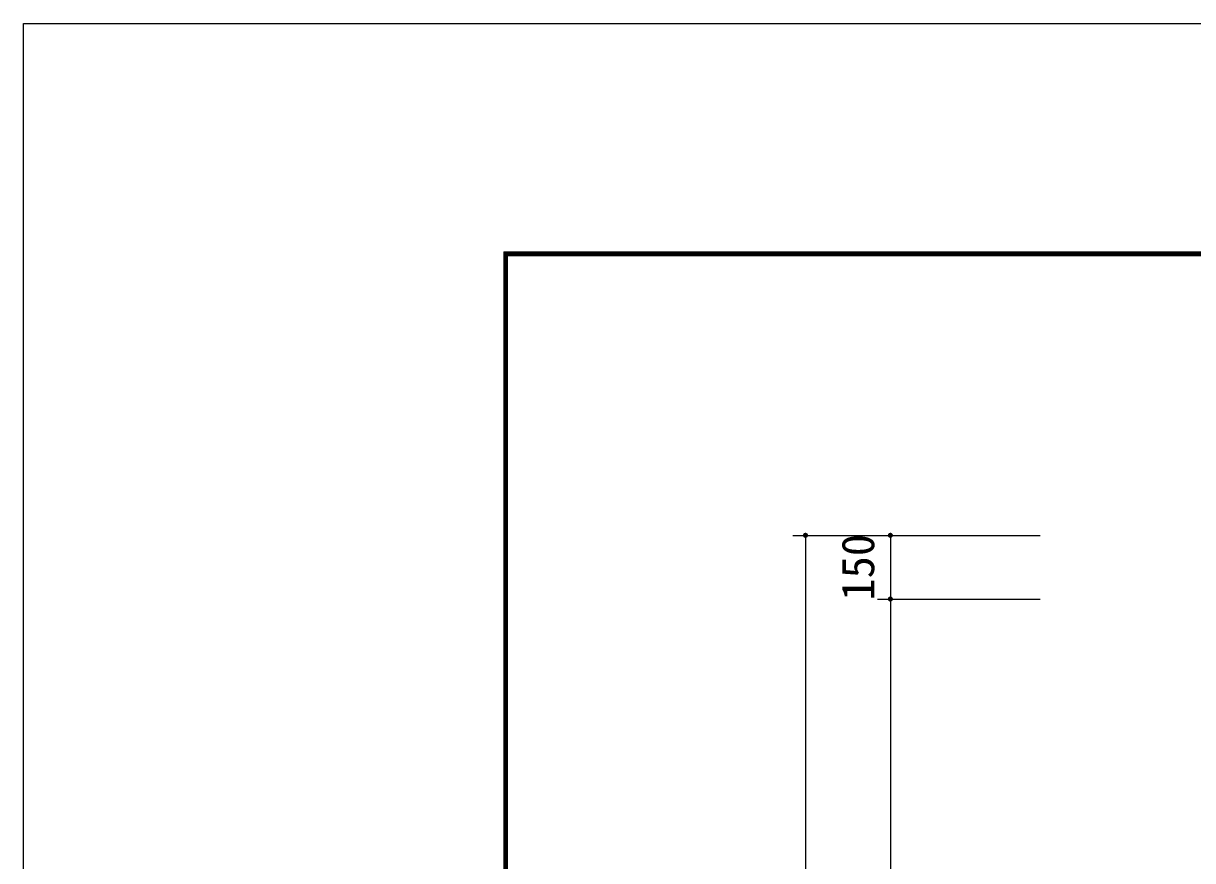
# Model space of a CAD drawing. Units: millimetres, scale not verified. Extents: x -11715 to 8910, y -9164 to 6308.
# Drawn here: x -8910 to -6156, y 4337 to 6308 of the extents above; entities that cross this region are included whole.
import ezdxf
from ezdxf.enums import TextEntityAlignment as Align

# ---------------------------------------------------------------- set-up
doc = ezdxf.new("R2010")
doc.units = ezdxf.units.MM
doc.header["$LTSCALE"] = 30
for name, color, linetype, lineweight in [('0-0_製作', 5, 'Continuous', 25), ('0-F_図面枠', 7, 'Continuous', 25), ('1-0_Axis_waku', 7, 'Continuous', 25)]:
    doc.layers.add(name, color=color, linetype=linetype, lineweight=lineweight)
doc.styles.add('ＭＳ ゴシック', font='')
doc.styles.get('ＭＳ ゴシック').set_extended_font_data('MS Gothic')

msp = doc.modelspace()

# ---------------------------------------------------------------- linework, layer by layer
at = {"layer": '0-0_製作', "color": 2}
for p, q in [((-7097.64, 5102.37), (-6514.58, 5102.37)), ((-7067.64, 5102.37), (-7067.64, 2702.37)), ((-6897.64, 5102.37), (-6514.58, 5102.37)), ((-6867.64, 5102.37), (-6867.64, 4952.37)), ((-6897.64, 4952.37), (-6514.58, 4952.37)), ((-6867.64, 4952.37), (-6867.64, 2852.37))]:
    msp.add_line(p, q, dxfattribs=at)
at = {"layer": '0-0_製作'}
for points in [[(-7069.14, 5108.18), (-7073.64, 5102.37), (-7069.85, 5107.95)], [(-7069.14, 5108.18), (-7067.64, 5102.37), (-7073.64, 5102.37)], [(-7069.85, 5107.95), (-7073.64, 5102.37), (-7073.63, 5102.75)], [(-7067.64, 5102.37), (-7073.6, 5101.62), (-7073.64, 5102.37)], [(-7069.85, 5107.95), (-7073.63, 5102.75), (-7070.53, 5107.63)], [(-7070.53, 5107.63), (-7073.63, 5102.75), (-7073.54, 5103.5)], [(-7067.64, 5102.37), (-7073.46, 5100.88), (-7073.6, 5101.62)], [(-7070.53, 5107.63), (-7073.54, 5103.5), (-7071.17, 5107.23)], [(-7071.17, 5107.23), (-7073.54, 5103.5), (-7073.35, 5104.23)], [(-7067.64, 5102.37), (-7073.22, 5100.16), (-7073.46, 5100.88)], [(-7071.17, 5107.23), (-7073.35, 5104.23), (-7071.75, 5106.75)], [(-7071.75, 5106.75), (-7073.35, 5104.23), (-7073.07, 5104.93)], [(-7067.64, 5102.37), (-7072.9, 5099.48), (-7073.22, 5100.16)], [(-7071.75, 5106.75), (-7073.07, 5104.93), (-7072.27, 5106.2)], [(-7072.27, 5106.2), (-7073.07, 5104.93), (-7072.71, 5105.59)], [(-7067.64, 5102.37), (-7072.5, 5098.85), (-7072.9, 5099.48)], [(-7067.64, 5102.37), (-7072.02, 5098.27), (-7072.5, 5098.85)], [(-7067.64, 5102.37), (-7071.47, 5097.75), (-7072.02, 5098.27)], [(-7067.64, 5102.37), (-7070.86, 5097.31), (-7071.47, 5097.75)], [(-7067.64, 5096.37), (-7070.86, 5097.31), (-7067.64, 5102.37)], [(-7067.64, 5096.37), (-7070.2, 5096.94), (-7070.86, 5097.31)], [(-7067.64, 5096.37), (-7069.5, 5096.67), (-7070.2, 5096.94)], [(-7067.64, 5096.37), (-7068.77, 5096.48), (-7069.5, 5096.67)], [(-7068.4, 5108.33), (-7067.64, 5102.37), (-7069.14, 5108.18)], [(-7067.64, 5096.37), (-7068.02, 5096.38), (-7068.77, 5096.48)], [(-7067.64, 5108.37), (-7067.64, 5102.37), (-7068.4, 5108.33)], [(-7067.27, 5108.36), (-7067.64, 5102.37), (-7067.64, 5108.37)], [(-7066.52, 5108.27), (-7067.64, 5102.37), (-7067.27, 5108.36)], [(-7065.79, 5108.08), (-7067.64, 5102.37), (-7066.52, 5108.27)], [(-7065.09, 5107.8), (-7067.64, 5102.37), (-7065.79, 5108.08)], [(-7064.43, 5107.44), (-7067.64, 5102.37), (-7065.09, 5107.8)], [(-7063.82, 5107), (-7067.64, 5102.37), (-7064.43, 5107.44)], [(-7063.82, 5107), (-7061.64, 5102.37), (-7067.64, 5102.37)], [(-7061.64, 5102.37), (-7067.64, 5096.37), (-7067.64, 5102.37)], [(-7061.64, 5102.37), (-7066.89, 5096.42), (-7067.64, 5096.37)], [(-7061.64, 5102.37), (-7066.15, 5096.56), (-7066.89, 5096.42)], [(-7061.64, 5102.37), (-7065.44, 5096.79), (-7066.15, 5096.56)], [(-7061.66, 5102), (-7065.44, 5096.79), (-7061.64, 5102.37)], [(-7061.66, 5102), (-7064.75, 5097.12), (-7065.44, 5096.79)], [(-7061.75, 5101.25), (-7064.75, 5097.12), (-7061.66, 5102)], [(-7061.75, 5101.25), (-7064.12, 5097.52), (-7064.75, 5097.12)], [(-7061.94, 5100.52), (-7064.12, 5097.52), (-7061.75, 5101.25)], [(-7061.94, 5100.52), (-7063.54, 5098), (-7064.12, 5097.52)], [(-7063.27, 5106.48), (-7061.64, 5102.37), (-7063.82, 5107)], [(-7062.21, 5099.82), (-7063.54, 5098), (-7061.94, 5100.52)], [(-7062.21, 5099.82), (-7063.02, 5098.55), (-7063.54, 5098)], [(-7062.79, 5105.9), (-7061.64, 5102.37), (-7063.27, 5106.48)], [(-7062.58, 5099.16), (-7063.02, 5098.55), (-7062.21, 5099.82)], [(-7062.39, 5105.26), (-7061.64, 5102.37), (-7062.79, 5105.9)], [(-7062.07, 5104.58), (-7061.64, 5102.37), (-7062.39, 5105.26)], [(-7061.83, 5103.87), (-7061.64, 5102.37), (-7062.07, 5104.58)], [(-7061.69, 5103.13), (-7061.64, 5102.37), (-7061.83, 5103.87)], [(-6869.14, 5108.18), (-6873.64, 5102.37), (-6873.63, 5102.75)], [(-6869.14, 5108.18), (-6867.64, 5102.37), (-6873.64, 5102.37)], [(-6867.64, 5102.37), (-6873.6, 5101.62), (-6873.64, 5102.37)], [(-6869.14, 5108.18), (-6873.63, 5102.75), (-6869.85, 5107.95)], [(-6869.85, 5107.95), (-6873.63, 5102.75), (-6873.54, 5103.5)], [(-6867.64, 5102.37), (-6873.46, 5100.88), (-6873.6, 5101.62)], [(-6869.85, 5107.95), (-6873.54, 5103.5), (-6870.53, 5107.63)], [(-6870.53, 5107.63), (-6873.54, 5103.5), (-6873.35, 5104.23)], [(-6867.64, 5102.37), (-6873.22, 5100.16), (-6873.46, 5100.88)], [(-6870.53, 5107.63), (-6873.35, 5104.23), (-6871.17, 5107.23)], [(-6871.17, 5107.23), (-6873.35, 5104.23), (-6873.07, 5104.93)], [(-6867.64, 5102.37), (-6872.9, 5099.48), (-6873.22, 5100.16)], [(-6871.17, 5107.23), (-6873.07, 5104.93), (-6871.75, 5106.75)], [(-6871.75, 5106.75), (-6873.07, 5104.93), (-6872.71, 5105.59)], [(-6867.64, 5102.37), (-6872.5, 5098.85), (-6872.9, 5099.48)], [(-6871.75, 5106.75), (-6872.71, 5105.59), (-6872.27, 5106.2)], [(-6867.64, 5102.37), (-6872.02, 5098.27), (-6872.5, 5098.85)], [(-6867.64, 5102.37), (-6871.47, 5097.75), (-6872.02, 5098.27)], [(-6867.64, 5102.37), (-6870.86, 5097.31), (-6871.47, 5097.75)], [(-6867.64, 5096.37), (-6870.86, 5097.31), (-6867.64, 5102.37)], [(-6867.64, 5096.37), (-6870.2, 5096.94), (-6870.86, 5097.31)], [(-6867.64, 5096.37), (-6869.5, 5096.67), (-6870.2, 5096.94)], [(-6867.64, 5096.37), (-6868.77, 5096.48), (-6869.5, 5096.67)], [(-6868.4, 5108.33), (-6867.64, 5102.37), (-6869.14, 5108.18)], [(-6867.64, 5096.37), (-6868.02, 5096.38), (-6868.77, 5096.48)], [(-6867.64, 5108.37), (-6867.64, 5102.37), (-6868.4, 5108.33)], [(-6867.27, 5108.36), (-6867.64, 5102.37), (-6867.64, 5108.37)], [(-6866.52, 5108.27), (-6867.64, 5102.37), (-6867.27, 5108.36)], [(-6865.79, 5108.08), (-6867.64, 5102.37), (-6866.52, 5108.27)], [(-6865.09, 5107.8), (-6867.64, 5102.37), (-6865.79, 5108.08)], [(-6864.43, 5107.44), (-6867.64, 5102.37), (-6865.09, 5107.8)], [(-6863.82, 5107), (-6867.64, 5102.37), (-6864.43, 5107.44)], [(-6863.82, 5107), (-6861.64, 5102.37), (-6867.64, 5102.37)], [(-6861.64, 5102.37), (-6867.64, 5096.37), (-6867.64, 5102.37)], [(-6861.64, 5102.37), (-6866.89, 5096.42), (-6867.64, 5096.37)], [(-6861.64, 5102.37), (-6866.15, 5096.56), (-6866.89, 5096.42)], [(-6861.64, 5102.37), (-6865.44, 5096.79), (-6866.15, 5096.56)], [(-6861.66, 5102), (-6865.44, 5096.79), (-6861.64, 5102.37)], [(-6861.75, 5101.25), (-6865.44, 5096.79), (-6861.66, 5102)], [(-6861.75, 5101.25), (-6864.75, 5097.12), (-6865.44, 5096.79)], [(-6861.94, 5100.52), (-6864.75, 5097.12), (-6861.75, 5101.25)], [(-6861.94, 5100.52), (-6864.12, 5097.52), (-6864.75, 5097.12)], [(-6862.21, 5099.82), (-6864.12, 5097.52), (-6861.94, 5100.52)], [(-6862.21, 5099.82), (-6863.54, 5098), (-6864.12, 5097.52)], [(-6863.27, 5106.48), (-6861.64, 5102.37), (-6863.82, 5107)], [(-6862.58, 5099.16), (-6863.54, 5098), (-6862.21, 5099.82)], [(-6862.58, 5099.16), (-6863.02, 5098.55), (-6863.54, 5098)], [(-6862.79, 5105.9), (-6861.64, 5102.37), (-6863.27, 5106.48)], [(-6862.39, 5105.26), (-6861.64, 5102.37), (-6862.79, 5105.9)], [(-6862.07, 5104.58), (-6861.64, 5102.37), (-6862.39, 5105.26)], [(-6861.83, 5103.87), (-6861.64, 5102.37), (-6862.07, 5104.58)], [(-6861.69, 5103.13), (-6861.64, 5102.37), (-6861.83, 5103.87)], [(-6869.14, 4958.18), (-6873.64, 4952.37), (-6869.85, 4957.95)], [(-6869.14, 4958.18), (-6867.64, 4952.37), (-6873.64, 4952.37)], [(-6869.85, 4957.95), (-6873.64, 4952.37), (-6873.63, 4952.75)], [(-6869.85, 4957.95), (-6873.63, 4952.75), (-6870.53, 4957.63)], [(-6868.4, 4958.33), (-6867.64, 4952.37), (-6869.14, 4958.18)], [(-6867.64, 4958.37), (-6867.64, 4952.37), (-6868.4, 4958.33)], [(-6867.27, 4958.36), (-6867.64, 4952.37), (-6867.64, 4958.37)], [(-6866.52, 4958.27), (-6867.64, 4952.37), (-6867.27, 4958.36)], [(-6865.79, 4958.08), (-6867.64, 4952.37), (-6866.52, 4958.27)], [(-6865.09, 4957.8), (-6867.64, 4952.37), (-6865.79, 4958.08)], [(-6864.43, 4957.44), (-6867.64, 4952.37), (-6865.09, 4957.8)], [(-6867.64, 4952.37), (-6873.6, 4951.62), (-6873.64, 4952.37)], [(-6870.53, 4957.63), (-6873.63, 4952.75), (-6873.54, 4953.5)], [(-6867.64, 4952.37), (-6873.46, 4950.88), (-6873.6, 4951.62)], [(-6870.53, 4957.63), (-6873.54, 4953.5), (-6871.17, 4957.23)], [(-6871.17, 4957.23), (-6873.54, 4953.5), (-6873.35, 4954.23)], [(-6867.64, 4952.37), (-6873.22, 4950.16), (-6873.46, 4950.88)], [(-6871.17, 4957.23), (-6873.35, 4954.23), (-6871.75, 4956.75)], [(-6871.75, 4956.75), (-6873.35, 4954.23), (-6873.07, 4954.93)], [(-6867.64, 4952.37), (-6872.9, 4949.48), (-6873.22, 4950.16)], [(-6871.75, 4956.75), (-6873.07, 4954.93), (-6872.27, 4956.2)], [(-6872.27, 4956.2), (-6873.07, 4954.93), (-6872.71, 4955.59)], [(-6867.64, 4952.37), (-6872.5, 4948.85), (-6872.9, 4949.48)], [(-6867.64, 4952.37), (-6872.02, 4948.27), (-6872.5, 4948.85)], [(-6867.64, 4952.37), (-6871.47, 4947.75), (-6872.02, 4948.27)], [(-6867.64, 4952.37), (-6870.86, 4947.31), (-6871.47, 4947.75)], [(-6867.64, 4946.37), (-6870.86, 4947.31), (-6867.64, 4952.37)], [(-6867.64, 4946.37), (-6870.2, 4946.94), (-6870.86, 4947.31)], [(-6867.64, 4946.37), (-6869.5, 4946.67), (-6870.2, 4946.94)], [(-6867.64, 4946.37), (-6868.77, 4946.48), (-6869.5, 4946.67)], [(-6867.64, 4946.37), (-6868.02, 4946.38), (-6868.77, 4946.48)], [(-6863.82, 4957), (-6867.64, 4952.37), (-6864.43, 4957.44)], [(-6863.82, 4957), (-6861.64, 4952.37), (-6867.64, 4952.37)], [(-6861.64, 4952.37), (-6867.64, 4946.37), (-6867.64, 4952.37)], [(-6861.64, 4952.37), (-6866.89, 4946.42), (-6867.64, 4946.37)], [(-6861.64, 4952.37), (-6866.15, 4946.56), (-6866.89, 4946.42)], [(-6861.64, 4952.37), (-6865.44, 4946.79), (-6866.15, 4946.56)], [(-6861.66, 4952), (-6865.44, 4946.79), (-6861.64, 4952.37)], [(-6861.66, 4952), (-6864.75, 4947.12), (-6865.44, 4946.79)], [(-6861.75, 4951.25), (-6864.75, 4947.12), (-6861.66, 4952)], [(-6861.75, 4951.25), (-6864.12, 4947.52), (-6864.75, 4947.12)], [(-6861.94, 4950.52), (-6864.12, 4947.52), (-6861.75, 4951.25)], [(-6861.94, 4950.52), (-6863.54, 4948), (-6864.12, 4947.52)], [(-6863.27, 4956.48), (-6861.64, 4952.37), (-6863.82, 4957)], [(-6862.21, 4949.82), (-6863.54, 4948), (-6861.94, 4950.52)], [(-6862.21, 4949.82), (-6863.02, 4948.55), (-6863.54, 4948)], [(-6862.79, 4955.9), (-6861.64, 4952.37), (-6863.27, 4956.48)], [(-6862.58, 4949.16), (-6863.02, 4948.55), (-6862.21, 4949.82)], [(-6862.39, 4955.26), (-6861.64, 4952.37), (-6862.79, 4955.9)], [(-6862.07, 4954.58), (-6861.64, 4952.37), (-6862.39, 4955.26)], [(-6861.83, 4953.87), (-6861.64, 4952.37), (-6862.07, 4954.58)], [(-6861.69, 4953.13), (-6861.64, 4952.37), (-6861.83, 4953.87)]]:
    msp.add_solid(points, dxfattribs=at)
at = {"layer": '0-F_図面枠'}
msp.add_lwpolyline([(-8910, -6307.5), (-8910, 6307.5), (8910, 6307.5), (8910, -6307.5)], close=True, dxfattribs=at)
at = {"layer": '1-0_Axis_waku'}
for p, q in [((-7778.4, 5769.9), (8408.4, 5769.9)), ((-7778.4, 5769.9), (-7778.4, -5814.9)), ((-7777.8, 5769.3), (8407.8, 5769.3)), ((-7777.8, 5769.3), (-7777.8, -5814.3)), ((-7777.2, 5768.7), (8407.2, 5768.7)), ((-7777.2, 5768.7), (-7777.2, -5813.7)), ((-7776.6, 5768.1), (8406.6, 5768.1)), ((-7776.6, 5768.1), (-7776.6, -5813.1)), ((-7776, 5767.5), (8406, 5767.5)), ((-7776, 5767.5), (-7776, -5812.5)), ((-7775.4, 5766.9), (8405.4, 5766.9)), ((-7775.4, 5766.9), (-7775.4, -5811.9)), ((-7774.8, 5766.3), (8404.8, 5766.3)), ((-7774.8, 5766.3), (-7774.8, -5811.3)), ((-7774.2, 5765.7), (8404.2, 5765.7)), ((-7774.2, 5765.7), (-7774.2, -5810.7)), ((-7773.6, 5765.1), (8403.6, 5765.1)), ((-7773.6, 5765.1), (-7773.6, -5810.1)), ((-7773, 5764.5), (8403, 5764.5)), ((-7773, 5764.5), (-7773, -5809.5)), ((-7772.4, 5763.9), (8402.4, 5763.9)), ((-7772.4, 5763.9), (-7772.4, -5808.9)), ((-7771.8, 5763.3), (8401.8, 5763.3)), ((-7771.8, 5763.3), (-7771.8, -5808.3)), ((-7771.2, 5762.7), (8401.2, 5762.7)), ((-7771.2, 5762.7), (-7771.2, -5807.7)), ((-7770.6, 5762.1), (8400.6, 5762.1)), ((-7770.6, 5762.1), (-7770.6, -5807.1)), ((-7770, 5761.5), (8400, 5761.5)), ((-7770, 5761.5), (-7770, -5806.5))]:
    msp.add_line(p, q, dxfattribs=at)

# ---------------------------------------------------------------- texts
at = {"layer": '0-0_製作', "color": 4, "style": 'ＭＳ ゴシック'}
msp.add_text('150', height=76.98, rotation=90, dxfattribs=at).set_placement((-6882.64, 4948.62), align=Align.BOTTOM_LEFT)

doc.saveas('drawing.dxf')
